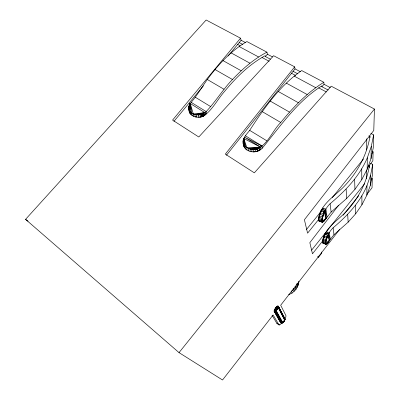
<?xml version="1.0" encoding="UTF-8"?>
<svg xmlns="http://www.w3.org/2000/svg" width="400" height="400" viewBox="0 0 400 400"><rect width="100%" height="100%" fill="white"/><g stroke="black" fill="none" stroke-linecap="round" stroke-linejoin="round"><path stroke-width="0.6" d="M323.825 82.27L301.69 70.555C279.605 85.725 264.08 108.225 249.675 130.355C246.695 134.255 242.06 138.31 243.2 143.81C243.53 150.48 251.87 153.225 257.425 151.29L257.45 148.955C268.205 143.7 272.56 130.55 280.75 122.47C293.2 107.235 307.015 92.725 323.825 82.27L324.03 84.28L321.885 86.69L328.175 90.045M366.355 178.695L366.445 169.955M366.65 149.985L366.765 138.75M368.375 165.29L369.385 165.87C366.51 183.575 357.575 199.895 345.115 212.685C338.18 219.68 329.32 225.34 324.76 234.36C323.65 237.065 322.205 240.085 322.79 243.07L325.93 244.295L326.705 243.9L333.985 234.695L348.16 222.14L355.67 213.79L361.93 204.76L366.84 195.22L366.96 185.655L370.595 175.145L372.735 164.475L370.665 163.285M368.86 135.84L369.965 136.455C366.785 155.72 356.895 173.385 343.305 187.255C335.685 194.92 325.92 201.085 320.905 210.965C319.64 214.04 318.09 217.49 318.795 220.87L322.245 222.235L323.715 221.365L331.14 212.065L346.695 198.415L354.935 189.355L361.79 179.585L367.17 169.295L367.315 157.795L371.3 146.42L373.645 134.905L370.805 133.34M259.165 148.235L255.625 149.395L255.615 151.725L259.13 150.59L259.165 148.235C252.68 152.035 240.245 147.365 243.74 138.475L260.73 147.26L260.68 149.63L257.425 151.29M369.35 167.65L369.385 165.87M369.945 137.675L369.965 136.455M366.84 195.22L370.34 185.34L370.595 175.145M367.17 169.295L371 158.67L371.3 146.42M259.525 150.01L260.68 149.63L262.03 148.44L262.09 146.045L245.42 135.77M371.31 178.075L372.3 178.655L372.015 187.805L367.05 194.19M372.735 164.475L372.4 175.305L370.34 185.34M372.045 151.285L373.12 151.895L372.85 160.79L367.535 167.695M373.645 134.905L373.245 147.9L371 158.67M281.91 323L279.75 324.83L278.91 324.81L273.12 314.955L222.53 380L179.03 352.625L25.56 219.355L206.15 20L240.535 38.195L172.575 120.095L198.775 136.995L273.625 55.705L294.675 66.845L225.31 154.115L254.335 172.84L331.205 86.175L374.44 109.05L373.78 130.465L304.405 219.735L307.585 233.17L318.9 219.14M288.675 294.675L291.995 293.135L295.83 289.64L295.91 287.31L295.495 286.19M295.83 289.64L298.22 285.12L298.815 281.635M272.535 56.945L267.425 54.235L266.945 52.17C253.83 58.995 242.58 68.825 232.465 79.505C222.84 89.495 215.715 101.545 206.175 111.585L206.39 114.025L204.915 112.67L190.23 103.485L189.79 111.325L190.12 113.71C193.305 117.655 199.375 118.155 203.725 115.95C212.7 109.745 217.605 99.135 224.775 91.165C236.2 77.3 249.285 64.415 265.14 55.7L265.33 56.5L270.435 59.225M284.305 318.24C284.14 317.3 285.115 318.635 284.655 318.99C285.4 320.91 282.58 324.065 280.6 322.64L274.115 311.195C274.245 309.2 278.265 302.77 279.235 308.2M284.945 319.42C284.26 321.505 285.41 319.25 284.585 318.51L284.94 318.985L284.805 320.09M284.705 320.28L278.53 308.225L278.695 306.84L278.005 305.965M284.73 318.345L284.65 319.51C284.925 321.04 283.295 322.745 281.815 323.035L275.295 311.395L276.395 309.05L278.355 307.09L278.68 307.04L284.94 318.985L284.155 320.75M297.23 287.475L297.275 283.635M283.76 321.8L282.335 322.885L275.88 311.275L277.04 308.995L278.325 308.255L278.355 307.09L277.625 306.015M284.72 320.3C283.97 321.24 283.315 323.095 281.845 322.785L282.105 322.58C283.18 322.9 284.815 321.215 284.275 320.225M274.07 311.015L275 311.385L276.15 311.145L276.57 309.655L278.64 307.945L284.76 320M298.22 285.12L298.605 282.21C297.365 285.92 294.84 289.11 291.575 291.25L291.995 293.135M298.775 282.645L298.925 281.57M282.95 322.575L281.815 323.035L280.82 322.78L274.35 311.345C274.61 309.44 276.445 306.22 278.42 306.35L284.94 318.985M193.615 116.36L193.31 113.985L190.23 103.485L189.13 110.16L189.465 112.55L190.12 113.71M284.945 319.505L278.705 307.64L278.245 307.785L277.04 308.995L276.15 311.145L282.575 322.745L283.1 322.445M243.45 142.635L243.2 143.81L243.27 139.96M191.14 102.315L206.175 111.585L202.685 113.93L202.09 116.635L200.99 114.5C195.92 116.065 187.93 113.215 188.765 106.895C188.995 105.69 189.495 104.575 190.17 103.56C196.655 96.11 201.655 87.56 207.3 79.49C218.17 64.725 230.85 50.78 246.895 41.56L266.945 52.17M318.625 220.325L321.81 221.425L322.36 216.865L319.14 215.775L321.745 209.37L324.965 210.54L327.035 217.07L325.885 209.085L322.58 208.015L324.965 210.54L326.085 218.39L322.245 222.235L321.81 221.425C322.755 214.735 325.095 208.47 330.095 203.745C345.26 190.97 359.505 176.34 367.315 157.795M322.985 241.485L322.645 242.63L325.55 243.67L326.08 239.705L323.145 238.67L325.525 232.905L328.46 234.015L330.25 239.305L329.29 232.69L326.285 231.67L328.46 234.015L329.385 240.53L325.93 244.295L325.55 243.67C326.46 237.665 328.69 232.085 333.115 227.795C346.97 216.095 359.91 202.645 366.96 185.655M192.225 115.64L190.23 103.485L188.76 108.9L189.465 112.55M321.115 211.045L321.745 209.37L324.165 212.04L321.765 220.615L318.57 219.515L318.925 218.39M321.25 211.1L321.745 209.37M327.24 243.35L328.585 241.63L326.705 243.9L329.385 240.53L327.73 235.38L326.51 238.32L323.565 237.29L324.76 234.36L327.73 235.38L325.775 240.97L322.85 239.935L325.525 232.905L327.73 235.38L325.515 242.985L322.605 241.945L322.97 240.815M324.845 235.195L325.525 232.905L324.71 235.23M323.715 221.365L325.205 219.57L323.12 221.92L326.085 218.39L324.165 212.04L322.825 215.31L319.595 214.225L320.905 210.965L324.165 212.04L321.835 219.56L318.635 218.465L319.41 216.19M327.73 235.38L326.08 239.705L326.51 238.32L327.73 235.38L325.59 242.075L322.67 241.035L324.3 236.39M274.095 310.765L275.605 311.16L276.525 310.47L277.55 308.4L276.395 307.015M324.795 235.165L325.525 232.905M324.165 212.04L322.03 218.295L318.825 217.205L320.7 212.165M319.14 215.775L320.905 210.965M323.145 238.67L324.76 234.36M191.05 114.75L190.23 103.485L188.685 107.575L189.025 109.985M284.88 319.65L282.54 322.805M277.065 306.38L277.97 307.67L277.845 308.61L276.195 310.305L274.505 309.67M189.435 104.835L190.23 103.485L188.765 106.895L189.02 108.705M278.695 306.84C276.865 307.165 275.29 309.705 275.035 311.545L281.46 322.97L282.11 322.97L283.71 321.855L284.46 320.795M284.875 319.765L284.965 319.24L278.715 307.335L276.875 308.83L275.59 311.355L282.075 322.985L282.575 322.745L282.785 322.565L276.39 310.975L274.175 310.45M189.14 105.525L190.23 103.485M278.4 307.98L278.54 307.03L277.84 305.95M284.805 319.09L285.84 316.95L285.97 315.67L280.685 305.23L339.535 229.565M277.845 308.61L278.21 307.495L277.365 306.16M338.685 205.175L309.835 242.655L312.47 253.785L322.96 240.61M317.58 256.605L318.535 257.26L321.705 253.18L321.475 251.98M226.425 155.285L295.025 68.885L294.675 66.845M343.16 215.245L358.7 195.73M371.135 180.115L372.3 178.655M311.59 250.185L364.655 183.69M179.03 352.625L374.44 109.05M283.36 321.825L283.855 321.59M371.95 153.35L373.12 151.895M306.495 229.465L320.555 212.075M332.27 197.58L363.505 158.935M173.93 121.36L203.395 85.81M228.08 56.02L241.13 40.275L240.535 38.195M326.27 244.225L329.385 240.53L325.55 243.67M283.19 321.755L282.605 322.39L283.305 322.295M262.03 148.44C280.4 126.31 296.95 101.515 321.8 85.91L321.885 86.69M322.63 222.215L326.085 218.39L321.81 221.425M265.33 56.5L267.425 54.235M329.385 240.53L325.69 244.11L322.79 243.07M275.955 310.87L276.525 310.47M326.085 218.39L321.975 221.97L318.795 220.87M282.33 322.64L281.865 322.97M323.035 243.255L323.82 242.87M281.5 322.635L280.82 322.78M275.295 311.395L274.115 311.195M280.6 322.64L281.38 322.84L280.945 322.84L274.48 311.41C274.535 309.785 277.335 304.99 278.68 307.04M200.11 114.69L202.685 113.93L202.92 116.325L200.365 117.07L200.11 114.69L203.495 113.55L205.215 115.03L204.915 112.67L193.31 113.985M202.685 113.93L200.99 114.5L201.24 116.885L202.92 116.325M199.74 116.965L198.6 117.25L198.335 114.88L204.915 112.67L194.88 114.51L195.17 116.88L196.335 116.71M200.365 117.07L203.725 115.95L203.495 113.55L198.335 114.88M255.55 151.455L253.76 151.89L253.75 149.565L260.73 147.26L244.45 137.11L262.09 146.045M253.76 151.89L255.49 151.325M200.37 116.73L204.495 115.52L203.495 113.55M204.915 112.67L196.57 114.815L196.85 117.185M200.875 116.675L203.725 115.95M259.51 149.92L260.68 149.63M257.45 148.955L253.75 149.565M256.74 151.165L259.13 150.59M202.73 115.905L204.495 115.52M278.53 308.225L278.03 307.945M283.39 322.145L283.08 322.145M319.075 221.135L322.1 222.035M243.36 145.245L243.74 138.475L246.88 147.7L260.73 147.26L251.885 149.46L251.905 151.785M277.55 308.4L277.84 308.395L277.71 307.9L276.74 306.665M281.685 323.035L280.85 322.715M276.585 310.01L274.75 309.225M320.185 212.605L323.43 213.68M281.43 322.995L274.75 311.5C275.015 309.575 276.665 306.92 278.575 306.585M324.105 235.835L327.06 236.86M323.38 243.185L325.69 244.015M276.57 309.655L275.03 308.76M241.13 40.275L245.35 42.515M295.025 68.885L300.395 71.735M324.03 84.28L330.325 87.62M239.23 42.565L242.92 44.54M293.09 71.32L297.92 73.895M237.29 44.205L240.04 45.68M262.025 57.475L269.175 61.305M291.16 73.1L295.56 75.455M318.65 87.84L326.345 91.965M239.09 46.49L258.6 56.98M294.165 76.095L315.73 87.685M231.06 52.865L249.95 63.205M286.29 83.1L307.19 94.54M222.97 60.585L241.175 70.76M278.23 91.465L298.385 102.73M214.99 69.52L232.465 79.505M270.15 101.04L289.505 112.105M207.3 79.49L224.01 89.265M262.235 111.635L280.75 122.47M277.09 309.495L275.35 308.295M195.295 97.235L210.72 106.63M249.675 130.355L266.765 140.765M274.315 310.08L275.505 310.59L276.305 310.55L276.195 310.305M25.56 219.355L28.07 221.205M279.375 324.97L276.74 323.15L272.06 315.295M276.74 323.15L279.09 324.96M275.685 307.84L277.04 308.995M276.04 307.41L277.4 308.86M283.77 321.005L284.11 321.335M284.33 318.015L284.525 318.185L278.215 306.15M293.135 288.525L293.92 289.46L294.07 291.545M295.12 286.35L295.91 287.31M296.72 284.02L297.435 284.95L297.14 283.19M279.8 309.27L284.015 317.305L278.32 306.245M293.5 288.34L293.92 289.46M297.03 283.815L297.435 284.95M284.575 320.035L284.64 320.385M318.29 256.06L318.535 257.26M278.585 307.63L278.64 307.945M330.095 203.745L331.14 212.065M333.115 227.795L333.985 234.695M346.115 189.055L346.695 198.415M347.68 214.375L348.16 222.14M189.05 110.42L189.095 111.3M243.825 146.62L243.74 138.475L245.57 146.705L245.64 149.04M243.785 139.675L243.74 138.475L244.595 147.89M354.63 179.31L354.935 189.355M355.42 205.45L355.67 213.79M246.88 147.7L246.935 150.03M248.445 150.835L248.395 148.505L260.73 147.26L250.085 149.1L250.115 151.43M361.73 168.83L361.79 179.585M361.88 195.82L361.93 204.76"/></g></svg>
